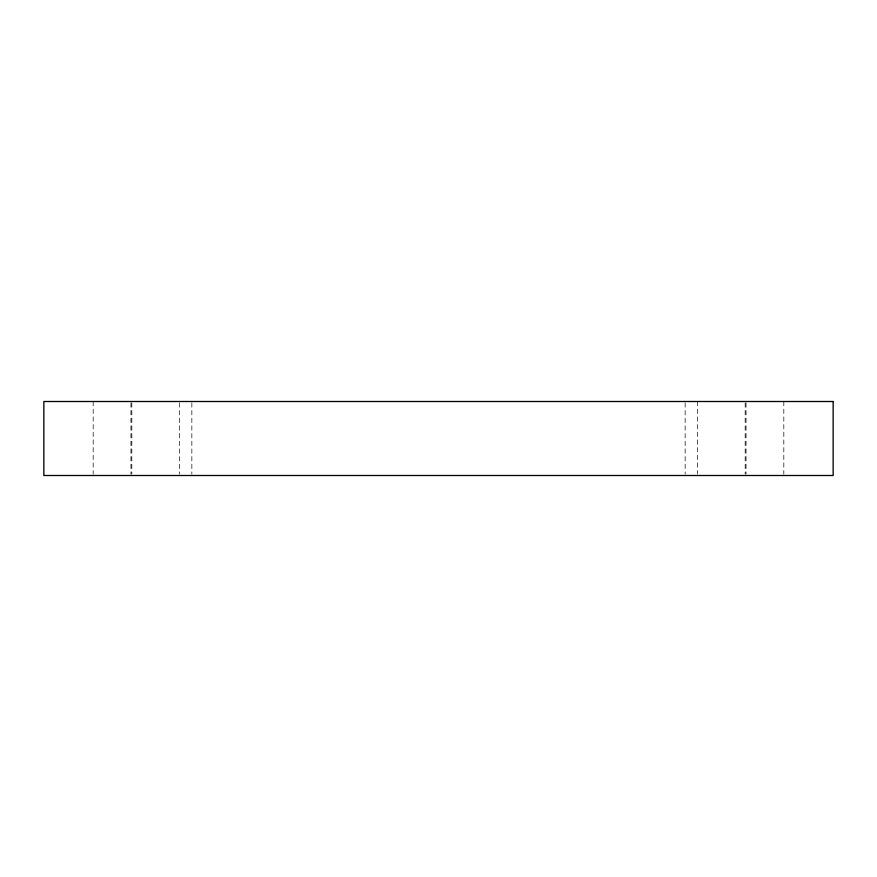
<?xml version="1.0" encoding="UTF-8"?>
<svg xmlns="http://www.w3.org/2000/svg" width="877" height="877" viewBox="0 0 877 877"><rect width="100%" height="100%" fill="white"/><g stroke="black" fill="none" stroke-linecap="round" stroke-linejoin="round"><path stroke-width="0.66" stroke-dasharray="4.38 3.29" d="M783.819 401.502L783.819 474.15M746.031 402.85L746.031 474.15M745.176 402.85L745.176 474.15M697.489 401.502L697.489 474.15M685.156 402.85L685.156 474.15M191.844 402.85L191.844 474.15M179.511 402.85L179.511 474.15M131.824 402.85L131.824 474.15M130.969 402.85L130.969 474.15M93.181 401.502L93.181 474.15"/><path stroke-width="1.32" d="M833.15 401.502L43.85 401.502L43.85 475.498L833.15 475.498L833.15 401.502"/></g></svg>
